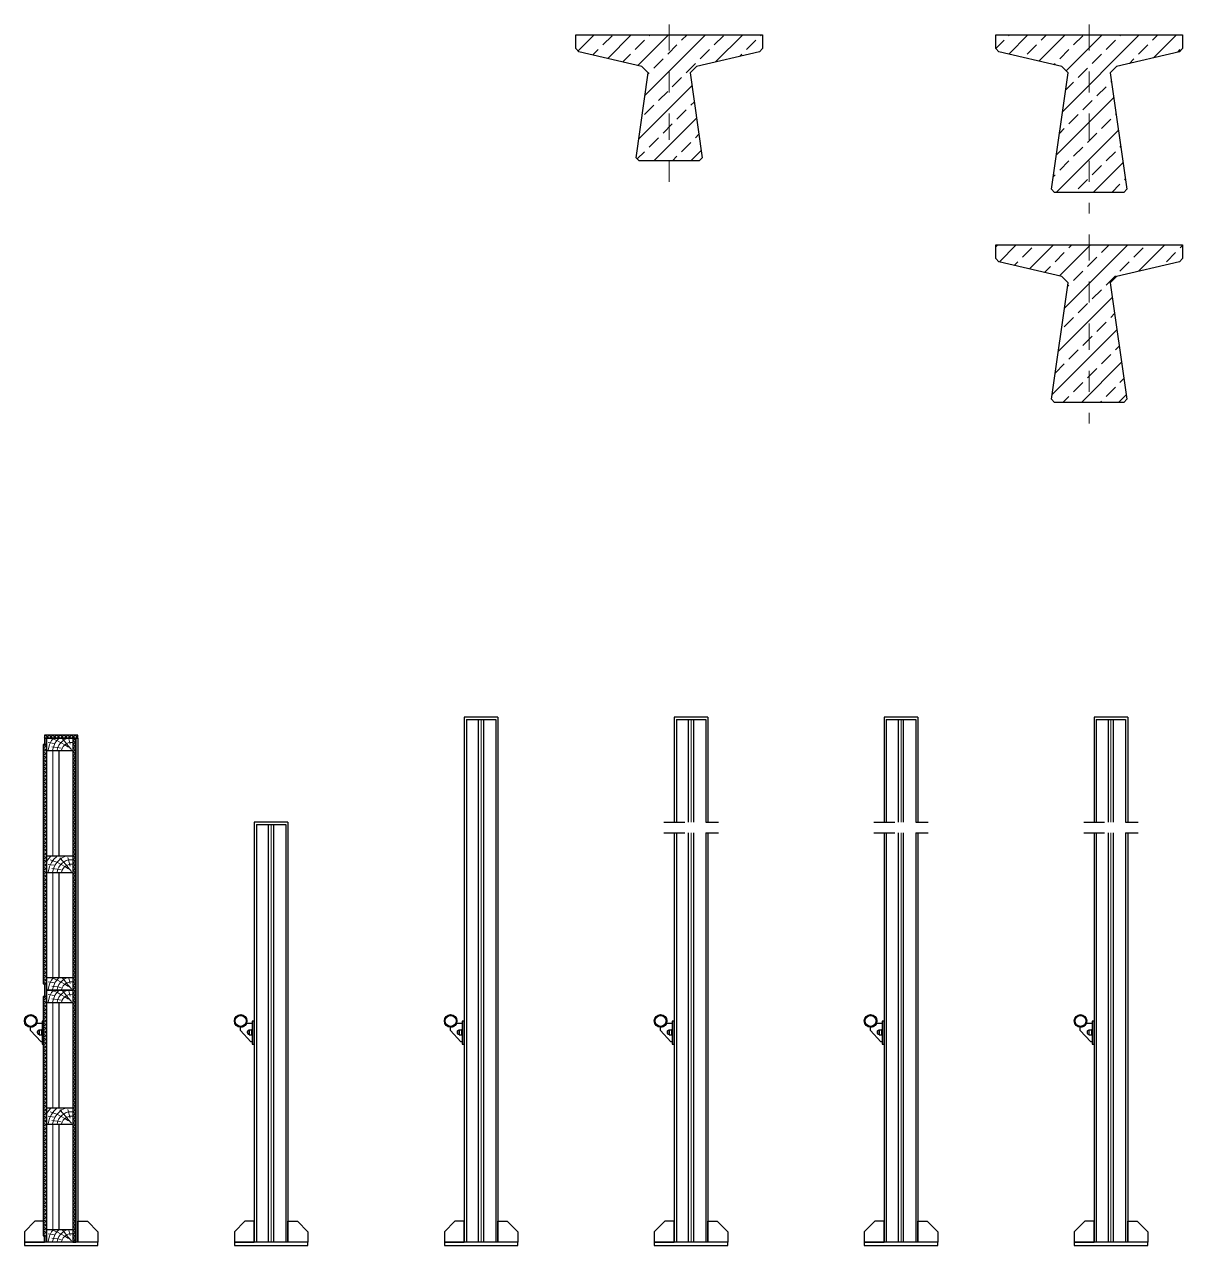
# Model space of a CAD drawing. Header units: metres. Extents: x -13.3 to 43, y -32 to 56.7.
# Drawn here: x -11.94 to -6.42, y 15.99 to 21.81 of the extents above; entities that cross this region are included whole.
import ezdxf

# ---------------------------------------------------------------- set-up
doc = ezdxf.new("R2010")
doc.units = ezdxf.units.M
doc.header["$MEASUREMENT"] = 0
doc.linetypes.add('CENTER', pattern=[2, 1.25, -0.25, 0.25, -0.25])
doc.linetypes.add('HIDDEN', pattern=[0.375, 0.25, -0.125])
for name, color, linetype in [('AII_M_ekrany', 8, 'Continuous'), ('AII_M_konstrukcja beton', 3, 'Continuous'), ('AII_M_kreskowanie', 8, 'Continuous')]:
    doc.layers.add(name, color=color, linetype=linetype)
doc.layers.add('AII_M_osie główne', color=9, linetype='CENTER', lineweight=18)
doc.layers.add('AII_M_pomoc', color=30, linetype='Continuous', plot=False)
doc.linetypes.add('BATTING', pattern='A,0.0001,-0.1,[134,ltypeshp.shx,S=0.1,R=0,X=-0.1,Y=0],-0.2,[134,ltypeshp.shx,S=0.1,R=180,X=0.1,Y=0],-0.1', length=0.4001)
pattern_1 = [(45, (12.308873, -15.993567), (-0.008838835, 0.008838835), []), (135, (12.308873, -15.993567), (-0.008838835, -0.008838835), [])]

# ---------------------------------------------------------------- blocks, each defined once
blk = doc.blocks.new('Ekran_2.0')
at = {"layer": 'AII_M_ekrany', "color": 0, "linetype": 'ByBlock', "lineweight": -2}
for p, q in [((-0.08, 2.016), (-0.08, 0.016)), ((0.08, 2.016), (-0.08, 2.016)), ((-0.07, 2.006), (-0.07, 0.016)), ((-0.07, 2.006), (0.07, 2.006)), ((0.07, 2.006), (0.07, 0.016)), ((0.08, 2.016), (0.08, 0.016))]:
    blk.add_line(p, q, dxfattribs=at)
at = {"layer": 'AII_M_ekrany', "color": 0, "linetype": 'ByBlock', "lineweight": -2, "ltscale": 0.5}
for p, q in [((-0.1139, 1.018), (-0.1139, 1.0141)), ((-0.1048, 1.0278), (-0.1062, 1.0254)), ((-0.1062, 1.0254), (-0.1062, 1.0065)), ((-0.1048, 1.0042), (-0.1062, 1.0065)), ((-0.1048, 1.0278), (-0.093, 1.0278)), ((-0.1048, 1.0278), (-0.1048, 1.0042)), ((-0.1048, 1.0042), (-0.093, 1.0042)), ((-0.093, 1.028), (-0.093, 1.004)), ((-0.09, 1.028), (-0.093, 1.028)), ((-0.093, 1.0278), (-0.093, 1.0042)), ((-0.093, 1.0235), (-0.093, 1.0085)), ((-0.09, 1.004), (-0.093, 1.004)), ((-0.09, 1.028), (-0.09, 1.004))]:
    blk.add_line(p, q, dxfattribs=at)
at = {"layer": 'AII_M_ekrany', "color": 8, "linetype": 'ByBlock', "lineweight": -2}
for points in [[(-0.0125, 0.016), (-0.0125, 2.006)], [(0.0125, 0.016), (0.0125, 2.006)]]:
    blk.add_lwpolyline(points, dxfattribs=at)
at = {"layer": 'AII_M_ekrany', "color": 253, "linetype": 'BATTING', "lineweight": 0, "ltscale": 0.025}
blk.add_lwpolyline([(0, 2.006), (0, 0.016)], dxfattribs=at)
at = {"layer": 'AII_M_ekrany', "color": 0, "linetype": 'ByBlock', "lineweight": -2}
blk.add_lwpolyline([(-0.1171, 1.059), (-0.1037, 1.059), (-0.09, 1.059), (-0.09, 0.97), (-0.0959, 0.97), (-0.146, 1.025), (-0.146, 1.04, 0.317383)], format="xyb", close=True, dxfattribs=at)
for points in [[(-0.08, 0.9597), (-0.08, 1.0692), (-0.09, 1.0692), (-0.09, 0.9597)], [(-0.08, 0.016), (-0.08, 0.116), (-0.125, 0.116), (-0.175, 0.066), (-0.175, 0.016), (-0.08, 0.016)], [(0.08, 0.016), (0.08, 0.116), (0.125, 0.116), (0.175, 0.066), (0.175, 0.016), (0.08, 0.016)], [(0.175, 0.016), (-0.175, 0.016), (-0.175, 0), (0.175, 0)]]:
    blk.add_lwpolyline(points, close=True, dxfattribs=at)
for radius in [0.03, 0.026]:
    blk.add_circle((-0.145, 1.07), radius, dxfattribs=at)
at = {"layer": 'AII_M_ekrany', "color": 0, "linetype": 'ByBlock', "lineweight": -2, "ltscale": 0.5}
for centre, start, end in [((-0.1063, 1.0178), 88.66574, 180.38083), ((-0.1063, 1.0141), 179.61917, 271.33426)]:
    blk.add_arc(centre, 0.00758, start, end, dxfattribs=at)
blk = doc.blocks.new('Ekran_2.5')
at = {"layer": 'AII_M_ekrany', "color": 0, "linetype": 'ByBlock', "lineweight": -2}
for p, q in [((-0.08, 2.516), (-0.08, 0.016)), ((0.08, 2.516), (-0.08, 2.516)), ((-0.07, 2.506), (-0.07, 0.016)), ((-0.07, 2.506), (0.07, 2.506)), ((0.07, 2.506), (0.07, 0.016)), ((0.08, 2.516), (0.08, 0.016))]:
    blk.add_line(p, q, dxfattribs=at)
at = {"layer": 'AII_M_ekrany', "color": 0, "linetype": 'ByBlock', "lineweight": -2, "ltscale": 0.5}
for p, q in [((-0.1139, 1.018), (-0.1139, 1.0141)), ((-0.1048, 1.0278), (-0.1062, 1.0254)), ((-0.1062, 1.0254), (-0.1062, 1.0065)), ((-0.1048, 1.0042), (-0.1062, 1.0065)), ((-0.1048, 1.0278), (-0.093, 1.0278)), ((-0.1048, 1.0278), (-0.1048, 1.0042)), ((-0.1048, 1.0042), (-0.093, 1.0042)), ((-0.093, 1.028), (-0.093, 1.004)), ((-0.09, 1.028), (-0.093, 1.028)), ((-0.093, 1.0278), (-0.093, 1.0042)), ((-0.093, 1.0235), (-0.093, 1.0085)), ((-0.09, 1.004), (-0.093, 1.004)), ((-0.09, 1.028), (-0.09, 1.004))]:
    blk.add_line(p, q, dxfattribs=at)
at = {"layer": 'AII_M_ekrany', "color": 8, "linetype": 'ByBlock', "lineweight": -2}
for points in [[(-0.0125, 0.016), (-0.0125, 2.506)], [(0.0125, 0.016), (0.0125, 2.506)]]:
    blk.add_lwpolyline(points, dxfattribs=at)
at = {"layer": 'AII_M_ekrany', "color": 253, "linetype": 'BATTING', "lineweight": 0, "ltscale": 0.025}
blk.add_lwpolyline([(0, 2.506), (0, 0.016)], dxfattribs=at)
at = {"layer": 'AII_M_ekrany', "color": 0, "linetype": 'ByBlock', "lineweight": -2}
blk.add_lwpolyline([(-0.1171, 1.059), (-0.1037, 1.059), (-0.09, 1.059), (-0.09, 0.97), (-0.0959, 0.97), (-0.146, 1.025), (-0.146, 1.04, 0.317383)], format="xyb", close=True, dxfattribs=at)
for points in [[(-0.08, 0.9597), (-0.08, 1.0692), (-0.09, 1.0692), (-0.09, 0.9597)], [(-0.08, 0.016), (-0.08, 0.116), (-0.125, 0.116), (-0.175, 0.066), (-0.175, 0.016), (-0.08, 0.016)], [(0.08, 0.016), (0.08, 0.116), (0.125, 0.116), (0.175, 0.066), (0.175, 0.016), (0.08, 0.016)], [(0.175, 0.016), (-0.175, 0.016), (-0.175, 0), (0.175, 0)]]:
    blk.add_lwpolyline(points, close=True, dxfattribs=at)
for radius in [0.03, 0.026]:
    blk.add_circle((-0.145, 1.07), radius, dxfattribs=at)
at = {"layer": 'AII_M_ekrany', "color": 0, "linetype": 'ByBlock', "lineweight": -2, "ltscale": 0.5}
for centre, start, end in [((-0.1063, 1.0178), 88.66574, 180.38083), ((-0.1063, 1.0141), 179.61917, 271.33426)]:
    blk.add_arc(centre, 0.00758, start, end, dxfattribs=at)
blk = doc.blocks.new('Ekran_3.0')
at = {"layer": 'AII_M_ekrany', "color": 0, "linetype": 'ByBlock', "lineweight": -2}
for p, q in [((-0.08, 2.516), (-0.08, 2.016)), ((0.08, 2.516), (-0.08, 2.516)), ((-0.07, 2.506), (-0.07, 2.016)), ((-0.07, 2.506), (0.07, 2.506)), ((0.07, 2.506), (0.07, 2.016)), ((0.08, 2.516), (0.08, 2.016)), ((-0.08, 1.966), (-0.08, 0.016)), ((-0.07, 1.966), (-0.07, 0.016)), ((0.07, 1.966), (0.07, 0.016)), ((0.08, 1.966), (0.08, 0.016))]:
    blk.add_line(p, q, dxfattribs=at)
at = {"layer": 'AII_M_ekrany', "color": 0, "linetype": 'ByBlock', "lineweight": -2, "ltscale": 0.5}
for p, q in [((-0.1139, 1.018), (-0.1139, 1.0141)), ((-0.1048, 1.0278), (-0.1062, 1.0254)), ((-0.1062, 1.0254), (-0.1062, 1.0065)), ((-0.1048, 1.0042), (-0.1062, 1.0065)), ((-0.1048, 1.0278), (-0.093, 1.0278)), ((-0.1048, 1.0278), (-0.1048, 1.0042)), ((-0.1048, 1.0042), (-0.093, 1.0042)), ((-0.093, 1.028), (-0.093, 1.004)), ((-0.09, 1.028), (-0.093, 1.028)), ((-0.093, 1.0278), (-0.093, 1.0042)), ((-0.093, 1.0235), (-0.093, 1.0085)), ((-0.09, 1.004), (-0.093, 1.004)), ((-0.09, 1.028), (-0.09, 1.004))]:
    blk.add_line(p, q, dxfattribs=at)
at = {"layer": 'AII_M_ekrany', "color": 8, "linetype": 'ByBlock', "lineweight": -2}
for points in [[(-0.0125, 2.016), (-0.0125, 2.506)], [(0.0125, 2.016), (0.0125, 2.506)], [(-0.0125, 0.016), (-0.0125, 1.966)], [(0.0125, 0.016), (0.0125, 1.966)]]:
    blk.add_lwpolyline(points, dxfattribs=at)
at = {"layer": 'AII_M_ekrany', "color": 253, "linetype": 'BATTING', "lineweight": 0, "ltscale": 0.025}
for points in [[(0, 2.506), (0, 2.016)], [(0, 1.966), (0, 0.016)]]:
    blk.add_lwpolyline(points, dxfattribs=at)
at = {"layer": 'AII_M_ekrany', "color": 8, "linetype": 'HIDDEN', "lineweight": -2, "ltscale": 0.2}
for points in [[(-0.13, 2.016), (0.13, 2.016)], [(-0.13, 1.966), (0.13, 1.966)]]:
    blk.add_lwpolyline(points, dxfattribs=at)
at = {"layer": 'AII_M_ekrany', "color": 0, "linetype": 'ByBlock', "lineweight": -2}
blk.add_lwpolyline([(-0.1171, 1.059), (-0.1037, 1.059), (-0.09, 1.059), (-0.09, 0.97), (-0.0959, 0.97), (-0.146, 1.025), (-0.146, 1.04, 0.317383)], format="xyb", close=True, dxfattribs=at)
for points in [[(-0.08, 0.9597), (-0.08, 1.0692), (-0.09, 1.0692), (-0.09, 0.9597)], [(-0.08, 0.016), (-0.08, 0.116), (-0.125, 0.116), (-0.175, 0.066), (-0.175, 0.016), (-0.08, 0.016)], [(0.08, 0.016), (0.08, 0.116), (0.125, 0.116), (0.175, 0.066), (0.175, 0.016), (0.08, 0.016)], [(0.175, 0.016), (-0.175, 0.016), (-0.175, 0), (0.175, 0)]]:
    blk.add_lwpolyline(points, close=True, dxfattribs=at)
for radius in [0.03, 0.026]:
    blk.add_circle((-0.145, 1.07), radius, dxfattribs=at)
at = {"layer": 'AII_M_ekrany', "color": 0, "linetype": 'ByBlock', "lineweight": -2, "ltscale": 0.5}
for centre, start, end in [((-0.1063, 1.0178), 88.66574, 180.38083), ((-0.1063, 1.0141), 179.61917, 271.33426)]:
    blk.add_arc(centre, 0.00758, start, end, dxfattribs=at)
blk = doc.blocks.new('Ekran_3.5')
at = {"layer": 'AII_M_ekrany', "color": 0, "linetype": 'ByBlock', "lineweight": -2}
for p, q in [((-0.08, 2.516), (-0.08, 2.016)), ((0.08, 2.516), (-0.08, 2.516)), ((-0.07, 2.506), (-0.07, 2.016)), ((-0.07, 2.506), (0.07, 2.506)), ((0.07, 2.506), (0.07, 2.016)), ((0.08, 2.516), (0.08, 2.016)), ((-0.08, 1.966), (-0.08, 0.016)), ((-0.07, 1.966), (-0.07, 0.016)), ((0.07, 1.966), (0.07, 0.016)), ((0.08, 1.966), (0.08, 0.016))]:
    blk.add_line(p, q, dxfattribs=at)
at = {"layer": 'AII_M_ekrany', "color": 0, "linetype": 'ByBlock', "lineweight": -2, "ltscale": 0.5}
for p, q in [((-0.1139, 1.018), (-0.1139, 1.0141)), ((-0.1048, 1.0278), (-0.1062, 1.0254)), ((-0.1062, 1.0254), (-0.1062, 1.0065)), ((-0.1048, 1.0042), (-0.1062, 1.0065)), ((-0.1048, 1.0278), (-0.093, 1.0278)), ((-0.1048, 1.0278), (-0.1048, 1.0042)), ((-0.1048, 1.0042), (-0.093, 1.0042)), ((-0.093, 1.028), (-0.093, 1.004)), ((-0.09, 1.028), (-0.093, 1.028)), ((-0.093, 1.0278), (-0.093, 1.0042)), ((-0.093, 1.0235), (-0.093, 1.0085)), ((-0.09, 1.004), (-0.093, 1.004)), ((-0.09, 1.028), (-0.09, 1.004))]:
    blk.add_line(p, q, dxfattribs=at)
at = {"layer": 'AII_M_ekrany', "color": 8, "linetype": 'ByBlock', "lineweight": -2}
for points in [[(-0.0125, 2.016), (-0.0125, 2.506)], [(0.0125, 2.016), (0.0125, 2.506)], [(-0.0125, 0.016), (-0.0125, 1.966)], [(0.0125, 0.016), (0.0125, 1.966)]]:
    blk.add_lwpolyline(points, dxfattribs=at)
at = {"layer": 'AII_M_ekrany', "color": 253, "linetype": 'BATTING', "lineweight": 0, "ltscale": 0.025}
for points in [[(0, 2.506), (0, 2.016)], [(0, 1.966), (0, 0.016)]]:
    blk.add_lwpolyline(points, dxfattribs=at)
at = {"layer": 'AII_M_ekrany', "color": 8, "linetype": 'HIDDEN', "lineweight": -2, "ltscale": 0.2}
for points in [[(-0.13, 2.016), (0.13, 2.016)], [(-0.13, 1.966), (0.13, 1.966)]]:
    blk.add_lwpolyline(points, dxfattribs=at)
at = {"layer": 'AII_M_ekrany', "color": 0, "linetype": 'ByBlock', "lineweight": -2}
blk.add_lwpolyline([(-0.1171, 1.059), (-0.1037, 1.059), (-0.09, 1.059), (-0.09, 0.97), (-0.0959, 0.97), (-0.146, 1.025), (-0.146, 1.04, 0.317383)], format="xyb", close=True, dxfattribs=at)
for points in [[(-0.08, 0.9597), (-0.08, 1.0692), (-0.09, 1.0692), (-0.09, 0.9597)], [(-0.08, 0.016), (-0.08, 0.116), (-0.125, 0.116), (-0.175, 0.066), (-0.175, 0.016), (-0.08, 0.016)], [(0.08, 0.016), (0.08, 0.116), (0.125, 0.116), (0.175, 0.066), (0.175, 0.016), (0.08, 0.016)], [(0.175, 0.016), (-0.175, 0.016), (-0.175, 0), (0.175, 0)]]:
    blk.add_lwpolyline(points, close=True, dxfattribs=at)
for radius in [0.03, 0.026]:
    blk.add_circle((-0.145, 1.07), radius, dxfattribs=at)
at = {"layer": 'AII_M_ekrany', "color": 0, "linetype": 'ByBlock', "lineweight": -2, "ltscale": 0.5}
for centre, start, end in [((-0.1063, 1.0178), 88.66574, 180.38083), ((-0.1063, 1.0141), 179.61917, 271.33426)]:
    blk.add_arc(centre, 0.00758, start, end, dxfattribs=at)
blk = doc.blocks.new('Ekran_4.0')
at = {"layer": 'AII_M_ekrany', "color": 0, "linetype": 'ByBlock', "lineweight": -2}
for p, q in [((-0.08, 2.516), (-0.08, 2.016)), ((0.08, 2.516), (-0.08, 2.516)), ((-0.07, 2.506), (-0.07, 2.016)), ((-0.07, 2.506), (0.07, 2.506)), ((0.07, 2.506), (0.07, 2.016)), ((0.08, 2.516), (0.08, 2.016)), ((-0.08, 1.966), (-0.08, 0.016)), ((-0.07, 1.966), (-0.07, 0.016)), ((0.07, 1.966), (0.07, 0.016)), ((0.08, 1.966), (0.08, 0.016))]:
    blk.add_line(p, q, dxfattribs=at)
at = {"layer": 'AII_M_ekrany', "color": 0, "linetype": 'ByBlock', "lineweight": -2, "ltscale": 0.5}
for p, q in [((-0.1139, 1.018), (-0.1139, 1.0141)), ((-0.1048, 1.0278), (-0.1062, 1.0254)), ((-0.1062, 1.0254), (-0.1062, 1.0065)), ((-0.1048, 1.0042), (-0.1062, 1.0065)), ((-0.1048, 1.0278), (-0.093, 1.0278)), ((-0.1048, 1.0278), (-0.1048, 1.0042)), ((-0.1048, 1.0042), (-0.093, 1.0042)), ((-0.093, 1.028), (-0.093, 1.004)), ((-0.09, 1.028), (-0.093, 1.028)), ((-0.093, 1.0278), (-0.093, 1.0042)), ((-0.093, 1.0235), (-0.093, 1.0085)), ((-0.09, 1.004), (-0.093, 1.004)), ((-0.09, 1.028), (-0.09, 1.004))]:
    blk.add_line(p, q, dxfattribs=at)
at = {"layer": 'AII_M_ekrany', "color": 8, "linetype": 'ByBlock', "lineweight": -2}
for points in [[(-0.0125, 2.016), (-0.0125, 2.506)], [(0.0125, 2.016), (0.0125, 2.506)], [(-0.0125, 0.016), (-0.0125, 1.966)], [(0.0125, 0.016), (0.0125, 1.966)]]:
    blk.add_lwpolyline(points, dxfattribs=at)
at = {"layer": 'AII_M_ekrany', "color": 253, "linetype": 'BATTING', "lineweight": 0, "ltscale": 0.025}
for points in [[(0, 2.506), (0, 2.016)], [(0, 1.966), (0, 0.016)]]:
    blk.add_lwpolyline(points, dxfattribs=at)
at = {"layer": 'AII_M_ekrany', "color": 8, "linetype": 'HIDDEN', "lineweight": -2, "ltscale": 0.2}
for points in [[(-0.13, 2.016), (0.13, 2.016)], [(-0.13, 1.966), (0.13, 1.966)]]:
    blk.add_lwpolyline(points, dxfattribs=at)
at = {"layer": 'AII_M_ekrany', "color": 0, "linetype": 'ByBlock', "lineweight": -2}
blk.add_lwpolyline([(-0.1171, 1.059), (-0.1037, 1.059), (-0.09, 1.059), (-0.09, 0.97), (-0.0959, 0.97), (-0.146, 1.025), (-0.146, 1.04, 0.317383)], format="xyb", close=True, dxfattribs=at)
for points in [[(-0.08, 0.9597), (-0.08, 1.0692), (-0.09, 1.0692), (-0.09, 0.9597)], [(-0.08, 0.016), (-0.08, 0.116), (-0.125, 0.116), (-0.175, 0.066), (-0.175, 0.016), (-0.08, 0.016)], [(0.08, 0.016), (0.08, 0.116), (0.125, 0.116), (0.175, 0.066), (0.175, 0.016), (0.08, 0.016)], [(0.175, 0.016), (-0.175, 0.016), (-0.175, 0), (0.175, 0)]]:
    blk.add_lwpolyline(points, close=True, dxfattribs=at)
for radius in [0.03, 0.026]:
    blk.add_circle((-0.145, 1.07), radius, dxfattribs=at)
at = {"layer": 'AII_M_ekrany', "color": 0, "linetype": 'ByBlock', "lineweight": -2, "ltscale": 0.5}
for centre, start, end in [((-0.1063, 1.0178), 88.66574, 180.38083), ((-0.1063, 1.0141), 179.61917, 271.33426)]:
    blk.add_arc(centre, 0.00758, start, end, dxfattribs=at)
blk = doc.blocks.new('Belka_T12')
at = {"layer": 'AII_M_kreskowanie'}
h = blk.add_hatch(dxfattribs=at)
h.set_pattern_fill('ANSI33', color=256, scale=0.5)
h.set_pattern_definition([(45, (7.91824, -8.47302), (-0.0883883, 0.0883883), []), (45, (8.00663, -8.47302), (-0.0883883, 0.0883883), [0.0625, -0.03125])])
h.paths.add_polyline_path([(-0.1, -0.18), (-0.1575, -0.585), (-0.1425, -0.6), (0.1425, -0.6), (0.1575, -0.585), (0.1, -0.18), (0.13, -0.15), (0.43, -0.08), (0.445, -0.065), (0.445, 0), (-0.445, 0), (-0.445, -0.065), (-0.43, -0.08), (-0.13, -0.15)])
at = {"layer": 'AII_M_konstrukcja beton', "color": 1}
blk.add_lwpolyline([(0.1425, -0.6), (-0.1425, -0.6), (-0.1575, -0.585), (-0.1, -0.18), (-0.13, -0.15), (-0.43, -0.08), (-0.445, -0.065), (-0.445, 0), (0.445, 0), (0.445, -0.065), (0.43, -0.08), (0.13, -0.15), (0.1, -0.18), (0.1575, -0.585)], close=True, dxfattribs=at)
at = {"layer": 'AII_M_osie główne', "ltscale": 0.1}
blk.add_lwpolyline([(0, 0.05), (0, -0.7)], dxfattribs=at)
blk = doc.blocks.new('Belka_T15')
at = {"layer": 'AII_M_kreskowanie'}
h = blk.add_hatch(dxfattribs=at)
h.set_pattern_fill('ANSI33', color=256, scale=0.5)
h.set_pattern_definition([(45, (5.91824, -8.47302), (-0.0883883, 0.0883883), []), (45, (6.00663, -8.47302), (-0.0883883, 0.0883883), [0.0625, -0.03125])])
h.paths.add_polyline_path([(0.1, -0.18), (0.13, -0.15), (0.43, -0.08), (0.445, -0.065), (0.445, 0), (-0.445, 0), (-0.445, -0.065), (-0.43, -0.08), (-0.13, -0.15), (-0.1, -0.18), (-0.18, -0.735), (-0.165, -0.75), (0.165, -0.75), (0.18, -0.735)])
at = {"layer": 'AII_M_konstrukcja beton', "color": 1}
blk.add_lwpolyline([(0.165, -0.75), (-0.165, -0.75), (-0.18, -0.735), (-0.1, -0.18), (-0.13, -0.15), (-0.43, -0.08), (-0.445, -0.065), (-0.445, 0), (0.445, 0), (0.445, -0.065), (0.43, -0.08), (0.13, -0.15), (0.1, -0.18), (0.18, -0.735)], close=True, dxfattribs=at)
at = {"layer": 'AII_M_osie główne', "ltscale": 0.1}
blk.add_lwpolyline([(0, 0.05), (0, -0.85)], dxfattribs=at)
blk = doc.blocks.new('Belka_T18')
at = {"layer": 'AII_M_kreskowanie'}
h = blk.add_hatch(dxfattribs=at)
h.set_pattern_fill('ANSI33', color=256, scale=0.5)
h.set_pattern_definition([(45, (5.91824, -7.47302), (-0.0883883, 0.0883883), []), (45, (6.00663, -7.47302), (-0.0883883, 0.0883883), [0.0625, -0.03125])])
h.paths.add_polyline_path([(-0.18, -0.735), (-0.165, -0.75), (0.165, -0.75), (0.18, -0.735), (0.1, -0.18), (0.13, -0.15), (0.43, -0.08), (0.445, -0.065), (0.445, 0), (-0.445, 0), (-0.445, -0.065), (-0.43, -0.08), (-0.13, -0.15), (-0.1, -0.18)])
at = {"layer": 'AII_M_konstrukcja beton', "color": 1}
blk.add_lwpolyline([(0.165, -0.75), (-0.165, -0.75), (-0.18, -0.735), (-0.1, -0.18), (-0.13, -0.15), (-0.43, -0.08), (-0.445, -0.065), (-0.445, 0), (0.445, 0), (0.445, -0.065), (0.43, -0.08), (0.13, -0.15), (0.1, -0.18), (0.18, -0.735)], close=True, dxfattribs=at)
at = {"layer": 'AII_M_osie główne', "ltscale": 0.1}
blk.add_lwpolyline([(0, 0.05), (0, -0.85)], dxfattribs=at)
blk = doc.blocks.new('Ekran_przeciwolśnieniowy')
at = {"layer": 'AII_M_ekrany', "lineweight": 0}
h = blk.add_hatch(dxfattribs=at)
h.set_pattern_fill('ANSI37', color=253, scale=0.1)
h.set_pattern_definition(pattern_1)
h.paths.add_polyline_path([(0.07, 0.016), (0.07, 2.416), (0.055, 2.416), (0.055, 0.016)])
h.paths.add_polyline_path([(-0.07, 1.246), (-0.07, 2.386), (-0.085, 2.386), (-0.085, 1.246)])
h.paths.add_polyline_path([(-0.07, 0.046), (-0.07, 1.186), (-0.085, 1.186), (-0.085, 0.046)])
at = {"layer": 'AII_M_ekrany', "lineweight": 25}
h = blk.add_hatch(dxfattribs=at)
h.set_pattern_fill('ANSI37', color=253, scale=0.1)
h.set_pattern_definition(pattern_1)
h.paths.add_polyline_path([(-0.08, 2.431), (-0.08, 2.416), (0.08, 2.416), (0.08, 2.431)])
at = {"layer": 'AII_M_ekrany', "color": 0, "linetype": 'ByBlock', "lineweight": -2}
for p, q in [((-0.08, 2.416), (-0.08, 2.386)), ((0.08, 2.416), (-0.08, 2.416)), ((-0.07, 2.416), (-0.07, 0.016)), ((-0.07, 2.416), (0.07, 2.416)), ((0.055, 2.406), (0.055, 0.016)), ((0.07, 2.416), (0.07, 0.016)), ((0.08, 2.416), (0.08, 0.016)), ((-0.08, 1.246), (-0.08, 1.186)), ((-0.08, 0.046), (-0.08, 0.016))]:
    blk.add_line(p, q, dxfattribs=at)
at = {"layer": 'AII_M_ekrany', "color": 0, "linetype": 'ByBlock', "lineweight": -2, "ltscale": 0.5}
for p, q in [((-0.1139, 1.018), (-0.1139, 1.0141)), ((-0.1048, 1.0278), (-0.1062, 1.0254)), ((-0.1062, 1.0254), (-0.1062, 1.0065)), ((-0.1048, 1.0042), (-0.1062, 1.0065)), ((-0.1048, 1.0278), (-0.093, 1.0278)), ((-0.1048, 1.0278), (-0.1048, 1.0042)), ((-0.1048, 1.0042), (-0.093, 1.0042)), ((-0.093, 1.028), (-0.093, 1.004)), ((-0.09, 1.028), (-0.093, 1.028)), ((-0.093, 1.0278), (-0.093, 1.0042)), ((-0.093, 1.0235), (-0.093, 1.0085)), ((-0.09, 1.004), (-0.093, 1.004)), ((-0.09, 1.028), (-0.09, 1.004))]:
    blk.add_line(p, q, dxfattribs=at)
at = {"layer": 'AII_M_ekrany', "color": 8, "linetype": 'ByBlock', "lineweight": -2}
for points in [[(-0.07, 1.246), (-0.07, 2.386), (-0.085, 2.386), (-0.085, 1.246)], [(-0.08, 2.431), (-0.08, 2.416), (0.08, 2.416), (0.08, 2.431)], [(-0.07, 2.416), (0.055, 2.416), (0.055, 2.356), (-0.07, 2.356)], [(0.07, 0.016), (0.07, 2.416), (0.055, 2.416), (0.055, 0.016)], [(-0.07, 1.856), (0.055, 1.856), (0.055, 1.776), (-0.07, 1.776)], [(-0.07, 1.276), (0.055, 1.276), (0.055, 1.216), (-0.07, 1.216)], [(-0.07, 0.046), (-0.07, 1.186), (-0.085, 1.186), (-0.085, 0.046)], [(-0.07, 1.216), (0.055, 1.216), (0.055, 1.156), (-0.07, 1.156)], [(-0.07, 0.656), (0.055, 0.656), (0.055, 0.576), (-0.07, 0.576)], [(-0.07, 0.076), (0.055, 0.076), (0.055, 0.016), (-0.07, 0.016)]]:
    blk.add_lwpolyline(points, close=True, dxfattribs=at)
at = {"layer": 'AII_M_ekrany', "color": 253, "linetype": 'ByBlock', "lineweight": 0}
for points in [[(-0.0403, 2.413), (-0.0466, 2.4048), (-0.0555, 2.386), (-0.0619, 2.359)], [(-0.0614, 2.3956), (-0.0336, 2.3917)], [(0.0344, 2.3737), (0.0179, 2.3852), (0.0001, 2.3949), (-0.0211, 2.4062), (-0.0417, 2.413)], [(-0.0124, 2.413), (-0.019, 2.4064), (-0.0287, 2.3938), (-0.0357, 2.379), (-0.0405, 2.359)], [(0.0239, 2.413), (0.0137, 2.408), (0.0053, 2.4012), (-0.0033, 2.3926), (-0.0107, 2.3829), (-0.0159, 2.372), (-0.019, 2.359)], [(0.052, 2.3966), (0.0424, 2.396), (0.0327, 2.3937), (0.0241, 2.3892), (0.0161, 2.3834), (0.0099, 2.3766), (0.0053, 2.368), (0.0019, 2.359)], [(0.0058, 2.413), (0.0236, 2.3926), (0.0327, 2.3806), (0.0493, 2.3623)], [(0.0359, 2.413), (0.0424, 2.3874)], [(-0.0446, 2.3754), (-0.0188, 2.3726), (0.0008, 2.3693)], [(-0.0513, 1.853), (-0.0645, 1.8357), (-0.067, 1.8305)], [(-0.0218, 1.853), (-0.0228, 1.8522), (-0.0348, 1.8402), (-0.0466, 1.8248), (-0.0555, 1.806), (-0.0619, 1.779)], [(-0.0614, 1.8156), (-0.0336, 1.8117)], [(0.0344, 1.7937), (0.0179, 1.8052), (0.0001, 1.8149), (-0.0211, 1.8262), (-0.0524, 1.8366)], [(0.0175, 1.853), (0.0168, 1.8528), (0.0023, 1.8457), (-0.0087, 1.8367), (-0.019, 1.8264), (-0.0287, 1.8138), (-0.0357, 1.799), (-0.0405, 1.779)], [(0.052, 1.8377), (0.0359, 1.8368), (0.0245, 1.8333), (0.0137, 1.828), (0.0053, 1.8212), (-0.0033, 1.8126), (-0.0107, 1.8029), (-0.0159, 1.792), (-0.019, 1.779)], [(-0.0059, 1.8465), (-0.0059, 1.8465), (0.0236, 1.8126), (0.0327, 1.8006), (0.0493, 1.7823)], [(0.052, 1.8166), (0.0424, 1.816), (0.0327, 1.8137), (0.0241, 1.8092), (0.0161, 1.8034), (0.0099, 1.7966), (0.0053, 1.788), (0.0019, 1.779)], [(0.0319, 1.8486), (0.0319, 1.8486), (0.0424, 1.8074)], [(-0.0446, 1.7954), (-0.0188, 1.7926), (0.0008, 1.7893)], [(-0.0403, 1.273), (-0.0466, 1.2648), (-0.0555, 1.246), (-0.0619, 1.219)], [(-0.0614, 1.2556), (-0.0336, 1.2517)], [(-0.0446, 1.2354), (-0.0188, 1.2326), (0.0008, 1.2293)], [(0.0344, 1.2337), (0.0179, 1.2452), (0.0001, 1.2549), (-0.0211, 1.2662), (-0.0417, 1.273)], [(-0.0124, 1.273), (-0.019, 1.2664), (-0.0287, 1.2538), (-0.0357, 1.239), (-0.0405, 1.219)], [(0.0239, 1.273), (0.0137, 1.268), (0.0053, 1.2612), (-0.0033, 1.2526), (-0.0107, 1.2429), (-0.0159, 1.232), (-0.019, 1.219)], [(0.052, 1.2566), (0.0424, 1.256), (0.0327, 1.2537), (0.0241, 1.2492), (0.0161, 1.2434), (0.0099, 1.2366), (0.0053, 1.228), (0.0019, 1.219)], [(0.0058, 1.273), (0.0236, 1.2526), (0.0327, 1.2406), (0.0493, 1.2223)], [(0.0359, 1.273), (0.0424, 1.2474)], [(-0.0403, 1.213), (-0.0466, 1.2048), (-0.0555, 1.186), (-0.0619, 1.159)], [(-0.0614, 1.1956), (-0.0336, 1.1917)], [(-0.0446, 1.1754), (-0.0188, 1.1726), (0.0008, 1.1693)], [(0.0344, 1.1737), (0.0179, 1.1852), (0.0001, 1.1949), (-0.0211, 1.2062), (-0.0417, 1.213)], [(-0.0124, 1.213), (-0.019, 1.2064), (-0.0287, 1.1938), (-0.0357, 1.179), (-0.0405, 1.159)], [(0.0239, 1.213), (0.0137, 1.208), (0.0053, 1.2012), (-0.0033, 1.1926), (-0.0107, 1.1829), (-0.0159, 1.172), (-0.019, 1.159)], [(0.052, 1.1966), (0.0424, 1.196), (0.0327, 1.1937), (0.0241, 1.1892), (0.0161, 1.1834), (0.0099, 1.1766), (0.0053, 1.168), (0.0019, 1.159)], [(0.0058, 1.213), (0.0236, 1.1926), (0.0327, 1.1806), (0.0493, 1.1623)], [(0.0359, 1.213), (0.0424, 1.1874)], [(-0.0513, 0.653), (-0.0645, 0.6357), (-0.067, 0.6305)], [(-0.0218, 0.653), (-0.0228, 0.6522), (-0.0348, 0.6402), (-0.0466, 0.6248), (-0.0555, 0.606), (-0.0619, 0.579)], [(0.0175, 0.653), (0.0168, 0.6528), (0.0023, 0.6457), (-0.0087, 0.6367), (-0.019, 0.6264), (-0.0287, 0.6138), (-0.0357, 0.599), (-0.0405, 0.579)], [(-0.0059, 0.6465), (-0.0059, 0.6465), (0.0236, 0.6126), (0.0327, 0.6006), (0.0493, 0.5823)], [(0.0319, 0.6486), (0.0319, 0.6486), (0.0424, 0.6074)], [(-0.0614, 0.6156), (-0.0336, 0.6117)], [(0.0344, 0.5937), (0.0179, 0.6052), (0.0001, 0.6149), (-0.0211, 0.6262), (-0.0524, 0.6366)], [(-0.0446, 0.5954), (-0.0188, 0.5926), (0.0008, 0.5893)], [(0.052, 0.6377), (0.0359, 0.6368), (0.0245, 0.6333), (0.0137, 0.628), (0.0053, 0.6212), (-0.0033, 0.6126), (-0.0107, 0.6029), (-0.0159, 0.592), (-0.019, 0.579)], [(0.052, 0.6166), (0.0424, 0.616), (0.0327, 0.6137), (0.0241, 0.6092), (0.0161, 0.6034), (0.0099, 0.5966), (0.0053, 0.588), (0.0019, 0.579)], [(-0.0403, 0.073), (-0.0466, 0.0648), (-0.0555, 0.046), (-0.0619, 0.019)], [(0.0344, 0.0337), (0.0179, 0.0452), (0.0001, 0.0549), (-0.0211, 0.0662), (-0.0417, 0.073)], [(-0.0124, 0.073), (-0.019, 0.0664), (-0.0287, 0.0538), (-0.0357, 0.039), (-0.0405, 0.019)], [(0.0239, 0.073), (0.0137, 0.068), (0.0053, 0.0612), (-0.0033, 0.0526), (-0.0107, 0.0429), (-0.0159, 0.032), (-0.019, 0.019)], [(0.0058, 0.073), (0.0236, 0.0526), (0.0327, 0.0406), (0.0493, 0.0223)], [(0.0359, 0.073), (0.0424, 0.0474)], [(-0.0614, 0.0556), (-0.0336, 0.0517)], [(-0.0446, 0.0354), (-0.0188, 0.0326), (0.0008, 0.0293)], [(0.052, 0.0566), (0.0424, 0.056), (0.0327, 0.0537), (0.0241, 0.0492), (0.0161, 0.0434), (0.0099, 0.0366), (0.0053, 0.028), (0.0019, 0.019)]]:
    blk.add_lwpolyline(points, dxfattribs=at)
at = {"layer": 'AII_M_ekrany', "color": 253, "linetype": 'BATTING', "lineweight": 0, "ltscale": 0.065}
for points in [[(-0.04, 2.356), (-0.04, 1.856)], [(-0.04, 1.776), (-0.04, 1.276)], [(-0.04, 1.156), (-0.04, 0.656)], [(-0.04, 0.576), (-0.04, 0.076)]]:
    blk.add_lwpolyline(points, dxfattribs=at)
at = {"layer": 'AII_M_ekrany', "color": 8, "linetype": 'ByBlock', "lineweight": -2}
for points in [[(-0.01, 1.856), (-0.01, 2.356)], [(-0.01, 1.276), (-0.01, 1.776)], [(-0.01, 0.656), (-0.01, 1.156)], [(-0.01, 0.076), (-0.01, 0.576)]]:
    blk.add_lwpolyline(points, dxfattribs=at)
at = {"layer": 'AII_M_ekrany', "color": 0, "linetype": 'ByBlock', "lineweight": -2}
blk.add_lwpolyline([(-0.1171, 1.059), (-0.1037, 1.059), (-0.09, 1.059), (-0.09, 0.97), (-0.0959, 0.97), (-0.146, 1.025), (-0.146, 1.04, 0.317383)], format="xyb", close=True, dxfattribs=at)
for points in [[(-0.085, 1.0692), (-0.09, 1.0692), (-0.09, 0.9597), (-0.085, 0.9597)], [(-0.085, 0.116), (-0.125, 0.116), (-0.175, 0.066), (-0.175, 0.016), (-0.08, 0.016), (-0.08, 0.046)]]:
    blk.add_lwpolyline(points, dxfattribs=at)
for points in [[(0.08, 0.016), (0.08, 0.116), (0.125, 0.116), (0.175, 0.066), (0.175, 0.016), (0.08, 0.016)], [(0.175, 0.016), (-0.175, 0.016), (-0.175, 0), (0.175, 0)]]:
    blk.add_lwpolyline(points, close=True, dxfattribs=at)
for radius in [0.03, 0.026]:
    blk.add_circle((-0.145, 1.07), radius, dxfattribs=at)
at = {"layer": 'AII_M_ekrany', "color": 0, "linetype": 'ByBlock', "lineweight": -2, "ltscale": 0.5}
for centre, start, end in [((-0.1063, 1.0178), 88.66574, 180.38083), ((-0.1063, 1.0141), 179.61917, 271.33426)]:
    blk.add_arc(centre, 0.00758, start, end, dxfattribs=at)

msp = doc.modelspace()

# ---------------------------------------------------------------- block references
at = {"layer": 'AII_M_pomoc'}
for name, p in [('Belka_T12', (-8.8681, 21.7595)), ('Belka_T15', (-6.8681, 21.7595)), ('Belka_T18', (-6.8681, 20.7595)), ('Ekran_2.5', (-9.7642, 15.9936)), ('Ekran_3.0', (-8.7642, 15.9936)), ('Ekran_3.5', (-7.7642, 15.9936)), ('Ekran_4.0', (-6.7642, 15.9936)), ('Ekran_2.0', (-10.7642, 15.9936))]:
    msp.add_blockref(name, p, dxfattribs=at)
at = {"layer": 'AII_M_pomoc', "lineweight": 25}
msp.add_blockref('Ekran_przeciwolśnieniowy', (-11.7642, 15.9936), dxfattribs=at)

doc.saveas('drawing.dxf')
